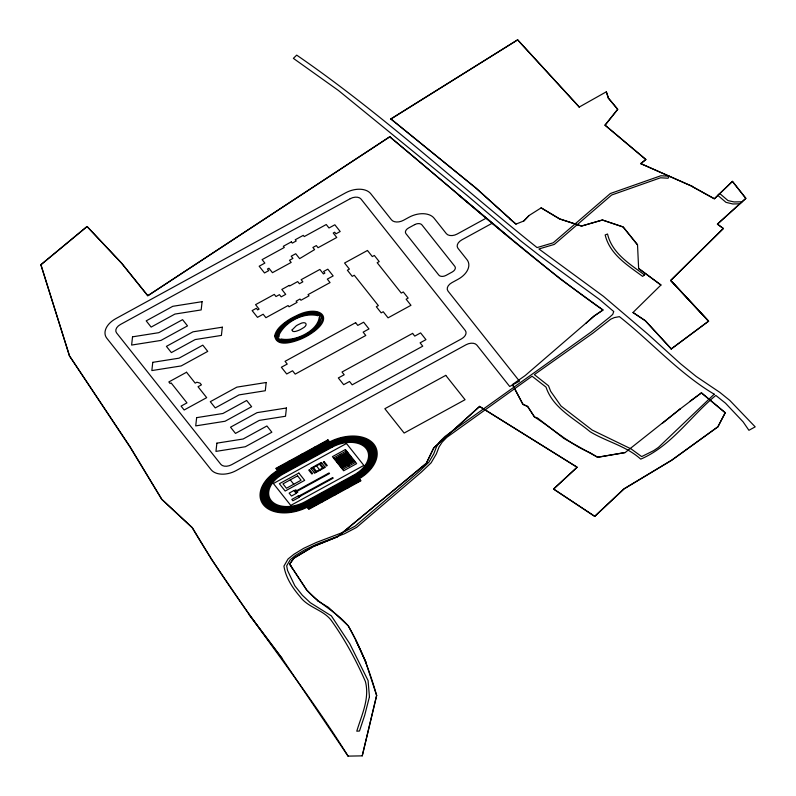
<?xml version="1.0" encoding="UTF-8"?>
<svg xmlns="http://www.w3.org/2000/svg" width="796" height="796" viewBox="0 0 796 796"><rect width="100%" height="100%" fill="white"/><g stroke="black" fill="none" stroke-linecap="round" stroke-linejoin="round"><path stroke-width="1.19" d="M662.262 423.392L680.272 408.865L625.149 452.556L597.677 457.302L564.006 438.516L537.27 417.791L534.444 417.024M625.029 452.576L597.687 457.212M278.938 335.315L279.068 336.887M278.968 335.026C285.366 321.693 303.535 312.052 318.062 315.743M376.707 695.326L362.25 755.812L376.637 695.346C369.712 671.247 360.946 647.655 348.29 625.945C336.33 611.746 319.415 603.985 307.017 590.493L289.644 564.125L307.017 590.493M211.089 558.732L248.77 613.945L282.252 658.69L348.121 756.2C299.435 677.744 238.939 607.378 192.214 527.718L161.747 499.341L130.076 447.153L69.411 355.802L40.944 264.68M362.299 755.862L348.27 756.12M426.437 463.242L337.424 536.882L313.425 546.514L293.843 558.165L289.654 564.085L293.943 558.195L313.365 546.504L337.365 536.812L426.417 463.192L433.82 447.85L479.779 406.368M701.346 392.916L725.265 412.756L717.962 426.696L725.186 412.716L701.535 392.836L690.092 401.134M534.514 417.024L527.559 406.507L522.882 404.318L527.738 406.428L534.544 417.044C552.305 428.228 569.886 444.377 590.383 452.884L590.284 452.964M581.558 225.984L559.628 218.87L541.121 207.836L559.608 218.96L581.398 226.074L602.353 220.014L623.168 226.969L637.516 244.671L638.641 268.6M637.317 244.72L623.099 226.969L602.472 220.014L581.448 226.074M516.017 224.114L510.037 219.009L515.947 224.114L523.858 220.97L528.932 215.597L541.21 207.826M529.002 215.597L523.748 220.989M638.681 268.541L660.959 285.008L632.939 312.549L645.377 320.748L633.109 312.53M723.246 228.482L670.62 280.52L723.425 228.522L717.345 224.084L723.315 228.542M732.489 181.418L714.271 198.831L692.052 186.433L714.45 198.741L732.4 181.379L745.842 198.353L732.429 181.359M640.78 163.648L645.874 159.578L604.93 125.101L645.884 159.508L640.69 163.598L692.221 186.344L640.85 163.648M594.642 516.355L553.568 489.043L577.13 467.272L479.6 406.448L577.13 467.212L553.568 489.043L594.771 516.315L624.074 488.923L671.725 460.188L718.012 426.726L671.725 460.188L623.925 488.863L594.712 516.355M717.455 224.064L745.822 198.413L717.524 224.064M522.932 404.298L512.385 384.587L525.161 375.573L594.144 316.082L603.01 309.992L598.184 306.719C525.101 254.7 458.884 193.826 389.751 136.793L508.952 236.959L559.697 278.52M590.314 452.884L597.706 457.302M69.491 355.802L40.815 264.73L87.122 226.532L121.708 263.257L147.837 295.734L389.771 136.723M317.883 600.91L307.137 590.423M701.435 392.846L680.272 408.865M559.618 278.51L603.01 309.992L593.985 316.022L585.737 323.504M671.157 348.966L708.599 321.186L670.809 280.51L708.619 321.116L671.237 348.966M660.959 285.008L638.77 268.56M510.166 218.98L476.008 188.154L390.876 118.962L476.078 188.154L510.226 218.94M508.823 236.989L459.043 195.428M389.881 136.763L147.757 295.734L121.629 263.257L87.053 226.532M69.411 355.792L130.275 447.093L161.827 499.351L192.353 527.688M355.703 640.163L366.2 662.75L355.832 640.103L348.35 625.935L328.489 607.398L317.813 600.91M390.896 118.883L517.589 39.87L391.045 118.952M708.5 321.186L670.73 280.51M517.619 39.8L579.339 107.132L517.549 39.8M645.307 320.748L671.257 348.907L645.387 320.748M579.209 107.062L606.273 91.838L608.452 98.117L617.716 109.311L605.119 125.081L617.706 109.351L608.313 98.137M486.296 218.094L457.143 234.054A8.428 5.453 -21.4 0 1 446.367 233.676L434.089 218.194A19.661 12.716 -21.4 0 0 408.925 217.318L403.492 220.283A9.363 6.06 -21.4 0 1 391.513 219.865L370.777 193.726A19.661 12.716 -21.4 0 0 345.613 192.841L115.768 318.669A19.661 12.716 -21.4 0 0 106.813 338.23L211.069 469.67A19.661 12.716 -21.4 0 0 236.233 470.555L466.088 344.728A8.428 5.453 -21.4 0 1 476.874 345.106L509.699 386.488L519.45 381.155L447.999 291.067A8.428 5.453 -21.4 0 1 451.829 282.689L458.068 279.277A19.661 12.716 -21.4 0 0 467.013 259.715L457.949 248.272A8.428 5.453 -21.4 0 1 461.78 239.894L492.356 223.159M276.202 468.745L328.181 440.288M276.51 469.133L328.489 440.676M276.819 469.521L328.808 441.064M311.186 468.754L321.743 462.983M333.504 457.979L346.499 450.864M334.469 459.192L347.464 452.078M334.559 459.312L347.553 452.198M335.444 460.426L348.439 453.312M335.534 460.536L348.529 453.421M314.271 472.655L324.828 466.874M336.469 461.71L349.464 454.596M336.549 461.829L349.553 454.715M337.484 463.003L350.479 455.889M337.574 463.113L350.568 455.999M338.509 464.287L351.504 457.173M338.599 464.396L351.593 457.282M339.524 465.57L352.519 458.456M339.613 465.68L352.608 458.566M294.221 490.694L295.843 489.809L296.391 490.485L294.759 491.381M294.958 491.62L329.066 472.943L329.534 473.53L295.415 492.207M340.549 466.864L353.543 459.75M340.638 466.973L353.633 459.859M295.615 492.445L297.236 491.56L297.774 492.246L296.152 493.132M341.524 468.088L354.519 460.974M341.613 468.197L354.608 461.083M342.579 469.421L355.573 462.307M298.619 496.246L332.738 477.57L333.196 478.157L299.087 496.833M308.012 508.087L359.991 479.63M308.321 508.475L360.299 480.018M308.629 508.863L360.608 480.406M248.571 614.005L282.311 658.65M292.062 567.976L289.844 564.075M211.169 558.732L192.334 527.648M512.594 384.538L522.863 404.298M365.991 662.799L376.578 695.376M608.393 98.147L606.373 91.848M433.74 447.84L479.61 406.378M426.328 463.212L433.76 447.82M317.485 314.37C304.41 311.186 278.242 324.479 277.913 336.927A8.497 5.492 -21.4 0 0 278.62 338.439M317.644 314.43L319.743 315.863M318.46 313.753C303.137 310.092 277.356 324.44 276.849 337.255A9.622 6.229 -21.4 0 0 277.645 338.967L277.784 339.126A9.691 6.268 -21.4 0 0 279.306 340.29L279.963 340.598A11.433 7.393 -21.4 0 0 280.63 340.837L280.889 340.917A12.646 8.179 -21.4 0 0 281.635 341.096L282.431 341.235A14.597 9.443 -21.4 0 0 282.869 341.295C297.754 341.215 318.3 332.499 321.594 317.335A9.781 6.328 -21.4 0 0 318.47 313.743M280.889 338.927C294.779 342.011 317.793 331.046 319.256 317.216M86.943 226.542L40.994 264.73M278.839 338.688L280.013 339.564A9.741 6.298 -21.4 0 0 281.107 340.031C295.256 342.33 321.216 330.459 319.952 316.141M340.091 454.377L349.165 465.809M339.912 454.476L348.976 465.909M346.688 486.356L347.922 487.908M314.878 447.014L316.121 448.576M320.32 463.76L323.405 467.65M319.504 464.197L322.599 468.098M316.082 465.381L319.942 470.247M313.415 467.541L316.51 471.431M333.693 493.47L334.927 495.022M301.883 454.128L303.117 455.69M312.609 467.978L315.694 471.879M320.698 500.585L321.932 502.137M288.888 461.242L290.122 462.804M290.281 479.849L293.754 484.237M296.58 490.734L297.037 491.321M300.251 495.361L300.709 495.938M275.675 336.459C277.724 345.693 290.918 341.713 297.207 339.733C307.166 335.773 318.45 330.051 322.529 319.465C322.519 307.863 305.813 312.649 299.027 315.415C289.664 319.684 278.122 325.484 275.675 336.38M274.66 335.743C276.282 348.25 294.61 341.802 302.102 338.559A41.243 26.676 -21.4 0 0 310.649 333.872C337.046 316.709 318.48 304.082 296.301 315.783A41.243 26.676 -21.4 0 0 287.744 320.47C282.291 324.3 276.222 328.897 274.66 335.743M132.534 336.827L131.619 345.066L160.941 340.429L187.518 325.882L182.573 319.654L158.792 332.678L132.534 336.827M152.772 362.329L151.847 370.568L181.18 365.931L207.746 351.384L202.801 345.156L179.02 358.18L152.772 362.329M202.094 301.674L201.179 309.923L174.921 314.072L151.141 327.086L146.195 320.858L172.772 306.311L202.094 301.674M196.642 417.641L195.726 425.89L225.049 421.253L251.626 406.706L246.68 400.478L222.9 413.492L196.642 417.641M222.323 327.186L221.407 335.424L195.159 339.574L171.369 352.598L166.424 346.36L193 331.823L222.323 327.186M216.88 443.153L215.955 451.392L245.287 446.755L271.854 432.208L266.909 425.979L243.128 439.004L216.88 443.153M266.202 382.498L265.287 390.736L239.029 394.896L215.248 407.91L210.303 401.681L236.88 387.135L266.202 382.498M286.431 408L285.515 416.248L259.267 420.397L235.477 433.412L230.532 427.183L257.108 412.636L286.431 408M292.072 329.952C292.251 333.096 297.157 330.897 298.898 330.27A15.671 10.139 -21.4 0 0 302.132 328.559C309.176 325.066 305.982 320.32 299.505 324.072A15.671 10.139 -21.4 0 0 296.271 325.773L292.072 329.952M369.444 696.779L364.727 715.176L359.474 731.036L356.787 731.186C361.593 715.097 369.891 698.58 365.374 681.426C356.051 660.063 344.847 639.427 331.275 620.412C323.355 609.746 307.893 607.656 299.973 596.552C292.48 587.856 285.754 577.657 283.933 566.115L288.033 559.011L293.883 554.305L303.714 548.305L316.33 542.464L343.643 532.106L355.036 526.216L419.482 471.232L428.845 462.227L433.74 453.889L436.566 446.685L439.8 441.651L444.954 436.447L591.1 332.061L609.836 317.027L612.741 314.37L613.736 311.535L599.308 299.296L540.763 256.521L520.266 240.531L467.043 195.368L338.459 90.495L293.376 58.367L296.699 55.133C381.374 113.301 456.954 183.488 537.071 247.586L553.19 242.82L610.343 193.518L660.829 175.767L669.118 176.175L668.113 178.224L660.521 177.797L611.666 195L554.305 244.422L538.902 248.969L603.438 296.321L647.954 334.23L680.471 363.702L696.202 376.468L719.932 392.448L729.773 400.398L755.185 426.865L748.917 430.298L743.136 421.89L725.494 403.184L715.803 395.423C690.769 416.049 671.267 446.108 640.73 459.133C626.273 446.039 606.582 441.7 590.105 431.721C574.195 418.378 552.961 408.159 546.026 387.115L532.066 376.21L446.755 437.402L442.059 442.268L439.094 446.894L436.317 453.979L431.104 462.844L421.283 472.197L356.568 527.41L344.399 533.808L317.037 544.106L304.888 549.787L295.415 555.499L290.241 559.747L286.669 565.847L287.555 570.493L294.858 585.836L302.291 595.199L310.321 602.731L331.355 615.865L349.743 643.695L368.08 680.56L369.444 696.779M714.191 394.189L658.421 447.412L653.725 450.606L641.666 456.586L631.208 448.974L592.174 430.059L561.021 406.03L550.663 391.294L548.494 385.771L534.335 374.618L592.781 333.255L610.681 319.216L614.273 317.604L619.407 316.649C651.486 341.952 678.849 373.145 714.191 394.189M719.733 193.528L717.813 195.368L726.012 202.363L732.897 203.985L739.683 203.806L741.912 201.786L734.071 201.935L727.982 200.582L719.733 193.528M644.571 274.958L642.611 276.381C627.636 265.267 609.826 254.461 605.169 234.949L607.527 234.014C612.064 253.327 629.736 264.013 644.571 274.958M350.25 198.682L120.395 324.509A8.428 5.453 -21.4 0 0 116.564 332.897L220.82 464.337A8.428 5.453 -21.4 0 0 231.606 464.715L461.461 338.887A8.428 5.453 -21.4 0 0 465.292 330.499L361.036 199.06A8.428 5.453 -21.4 0 0 350.25 198.682M291.356 241.885L283.316 246.282L284.281 247.496L262.113 259.635L264.859 263.098L259.168 266.212L264.511 272.948L268.74 270.63L267.466 269.028L268.929 268.232L272.461 272.68L291.177 262.431L289.475 260.292L292.928 258.401L291.197 256.212L295.734 253.725L299.634 258.64L314.589 249.616L312.888 247.476L316.34 245.586L318.042 247.725L336.758 237.477L333.225 233.029L334.688 232.223L335.962 233.835L340.19 231.517L334.847 224.78L328.997 227.984L326.251 224.522L304.241 236.571L303.276 235.357L295.236 239.755L296.202 240.979L292.321 243.098L291.356 241.885M289.197 285.406L281.824 289.445L285.714 294.361L281.177 296.848L279.446 294.659L275.993 296.54L274.292 294.401L255.566 304.649L259.098 309.107L257.635 309.903L256.362 308.301L252.143 310.609L257.486 317.345L263.168 314.231L265.914 317.694L288.092 305.555L289.057 306.778L297.097 302.371L296.132 301.157L300.002 299.037L300.968 300.251L309.007 295.853L308.042 294.629L330.051 282.58L327.315 279.117L333.156 275.923L327.813 269.187L323.594 271.496L324.868 273.108L323.405 273.904L319.873 269.446L301.147 279.695L302.848 281.844L299.395 283.734L297.694 281.585L289.654 285.993L289.197 285.406M367.473 250.471L344.569 263.018L349.404 269.108L347.374 270.222L352.24 276.351L354.27 275.247L378.359 305.614L376.329 306.729L381.194 312.858L383.224 311.743L388.06 317.843L410.965 305.306L406.129 299.206L408.159 298.102L403.293 291.963L401.264 293.077L377.175 262.7L379.204 261.595L374.339 255.456L372.309 256.571L367.473 250.471M414.716 224.611L408.477 228.034A5.622 3.632 -21.4 0 0 405.92 233.616L438.855 275.137A5.622 3.632 -21.4 0 0 446.039 275.386L452.277 271.973A5.622 3.632 -21.4 0 0 454.834 266.381L421.9 224.87A5.622 3.632 -21.4 0 0 414.716 224.611M186.543 372.249L168.842 381.941L170.075 383.503L171.13 382.926L186.97 402.885L181.08 406.109L184.155 409.99L206.691 397.652L198.025 386.727L201.438 384.856L200.075 383.145L196.891 382.209L195.189 383.145L186.543 372.249M355.633 322.678L285.048 361.324L287.227 364.07L281.366 367.245L286.709 373.981L292.56 370.787L295.207 374.12L365.782 335.484L363.135 332.141L368.986 328.947L363.643 322.211L357.792 325.405L355.633 322.678M412.597 333.385L342.011 372.021L344.19 374.767L338.33 377.951L343.673 384.687L349.524 381.483L352.17 384.826L422.746 346.18L420.099 342.847L425.95 339.643L420.606 332.907L414.756 336.111L412.597 333.385M327.872 439.899L275.894 468.356L277.127 469.919L329.116 441.462L327.872 439.899M445.76 375.364L384.846 408.716L404.149 433.054L465.063 399.701L445.76 375.364M328.29 442.606L279.565 469.282A35.621 23.044 -21.4 0 0 263.347 504.714A35.621 23.044 -21.4 0 0 308.947 506.316L357.673 479.64A35.621 23.044 -21.4 0 0 373.891 444.208A35.621 23.044 -21.4 0 0 328.29 442.606M328.758 443.183L280.023 469.869A34.507 22.318 -21.4 0 0 264.322 504.186A34.507 22.318 -21.4 0 0 308.48 505.739L357.215 479.063A34.507 22.318 -21.4 0 0 372.916 444.735A34.507 22.318 -21.4 0 0 328.758 443.183M329.226 443.77L280.49 470.446A33.382 21.591 -21.4 0 0 265.297 503.649A33.382 21.591 -21.4 0 0 308.012 505.152L356.747 478.476A33.382 21.591 -21.4 0 0 371.941 445.272A33.382 21.591 -21.4 0 0 329.226 443.77M329.683 444.357L280.948 471.033A32.258 20.865 -21.4 0 0 266.272 503.122A32.258 20.865 -21.4 0 0 307.555 504.565L356.29 477.889A32.258 20.865 -21.4 0 0 370.966 445.81A32.258 20.865 -21.4 0 0 329.683 444.357M330.151 444.934L281.416 471.62A31.134 20.139 -21.4 0 0 267.247 502.584A31.134 20.139 -21.4 0 0 307.087 503.987L355.822 477.301A31.134 20.139 -21.4 0 0 369.991 446.337A31.134 20.139 -21.4 0 0 330.151 444.934M330.609 445.521L281.884 472.197A30.009 19.412 -21.4 0 0 268.222 502.047A30.009 19.412 -21.4 0 0 306.629 503.4L355.354 476.724A30.009 19.412 -21.4 0 0 369.016 446.874A30.009 19.412 -21.4 0 0 330.609 445.521M331.076 446.108L282.341 472.784A28.885 18.686 -21.4 0 0 269.197 501.52A28.885 18.686 -21.4 0 0 306.161 502.813L354.897 476.137A28.885 18.686 -21.4 0 0 368.041 447.402A28.885 18.686 -21.4 0 0 331.076 446.108M331.534 446.695L282.809 473.371A27.76 17.96 -21.4 0 0 270.172 500.983A27.76 17.96 -21.4 0 0 305.704 502.236L354.429 475.55A27.76 17.96 -21.4 0 0 367.065 447.939A27.76 17.96 -21.4 0 0 331.534 446.695M332.002 447.272L283.267 473.948A26.636 17.233 -21.4 0 0 271.147 500.455A26.636 17.233 -21.4 0 0 305.236 501.649L353.971 474.973A26.636 17.233 -21.4 0 0 366.09 448.476A26.636 17.233 -21.4 0 0 332.002 447.272M346.479 443.501L273.386 483.52L290.759 505.42L363.852 465.401L346.479 443.501M298.868 473.063L279.376 483.729L285.167 491.032L304.659 480.356L298.868 473.063M321.355 462.496L310.798 468.277L314.659 473.142L325.216 467.361L321.355 462.496M345.434 449.531L332.439 456.645L343.633 470.754L356.628 463.64L345.434 449.531M297.585 475.849L282.968 483.859L286.441 488.237L301.067 480.237L297.585 475.849M309.554 469.65L308.749 470.098L311.833 473.988L312.649 473.54L309.554 469.65M324.181 461.64L323.365 462.088L326.46 465.978L327.265 465.541L324.181 461.64M294.032 490.455L289.157 493.122L291.475 496.037L296.341 493.371L294.032 490.455M298.321 495.868L291.824 499.43L292.888 500.764L299.386 497.211L298.321 495.868M359.683 479.242L307.704 507.699L308.938 509.251L360.916 480.794L359.683 479.242"/></g></svg>
